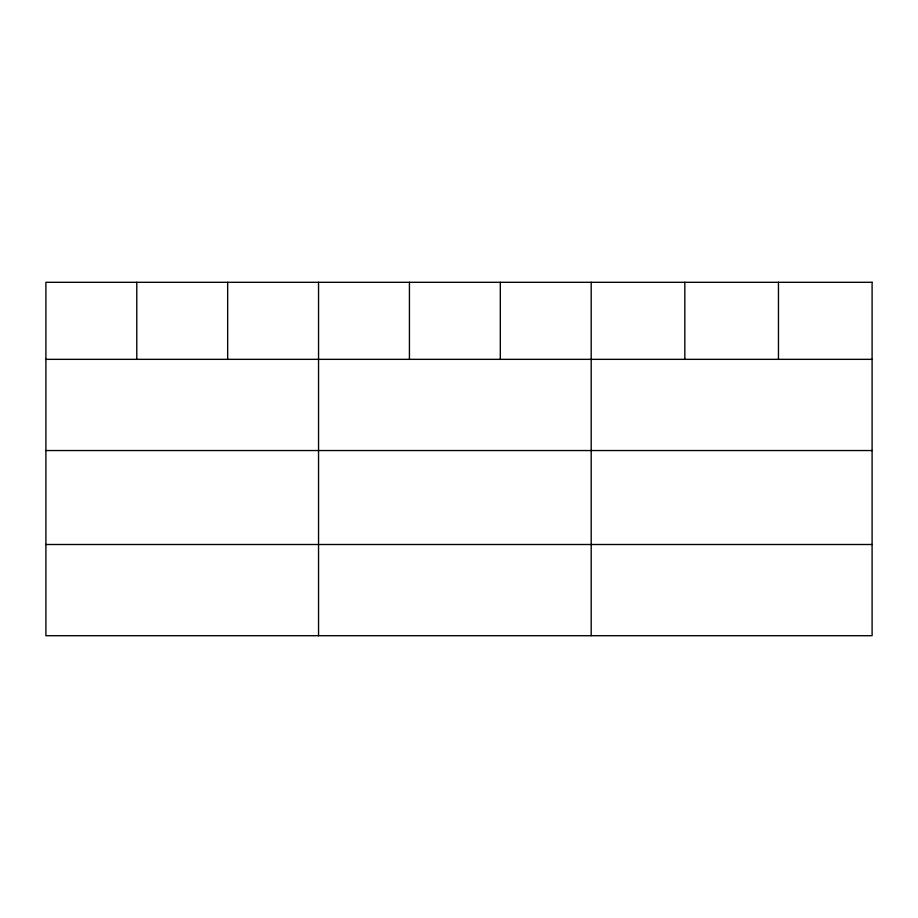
<?xml version="1.0" encoding="UTF-8"?>
<svg xmlns="http://www.w3.org/2000/svg" width="918" height="918" viewBox="0 0 918 918"><rect width="100%" height="100%" fill="white"/><g stroke="black" fill="none" stroke-linecap="round" stroke-linejoin="round"><path stroke-width="1.38" d="M45.9 359.34L872.1 359.34M45.9 450.543L872.1 450.543M45.9 544.5L872.1 544.5M778.464 282.296L778.464 359.34M684.828 282.296L684.828 359.34M591.192 282.296L591.192 635.704M500.31 282.296L500.31 359.34M409.428 282.296L409.428 359.34M318.546 282.296L318.546 635.704M227.664 282.296L227.664 359.34M136.782 282.296L136.782 359.34M872.1 282.296L45.9 282.296L45.9 635.704L872.1 635.704L872.1 282.296"/></g></svg>
